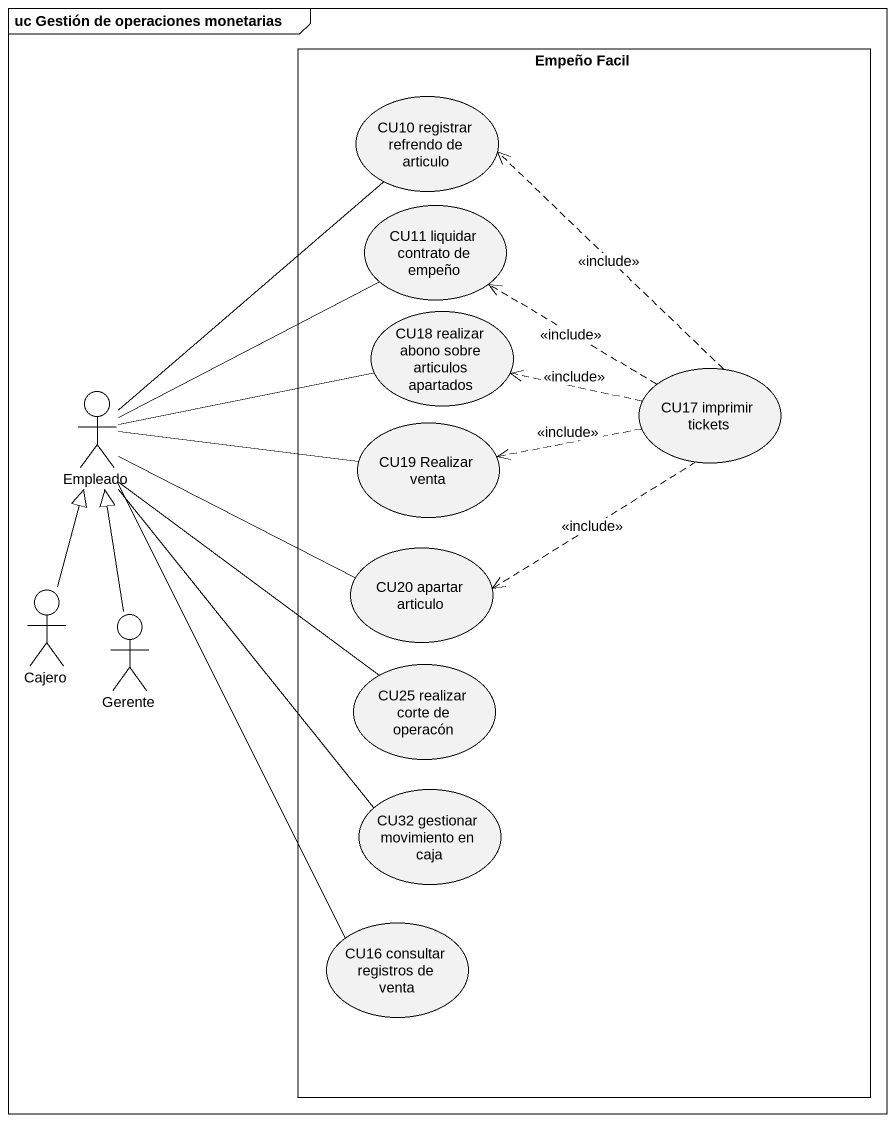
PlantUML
@startuml
mainframe uc Gestión de operaciones monetarias
rectangle "Empeño Facil" as Empeño_Facil {
  usecase "CU10 registrar refrendo de articulo" as CU10_registrar_refrendo_de
  usecase "CU11 liquidar contrato de empeño" as CU11_liquidar_contrato_de
  usecase "CU18 realizar abono sobre articulos apartados" as CU18_realizar_abono_sobre
  usecase "CU17 imprimir tickets" as CU17_imprimir_tickets
  usecase "CU19 Realizar venta" as CU19_Realizar_venta
  usecase "CU20 apartar articulo" as CU20_apartar_articulo
  usecase "CU25 realizar corte de operacón" as CU25_realizar_corte_de
  usecase "CU32 gestionar movimiento en caja" as CU32_gestionar_movimiento
  usecase "CU16 consultar registros de venta" as CU16_consultar_registros_de
}
actor Empleado
actor Cajero
actor Gerente
Empleado -up- CU10_registrar_refrendo_de
Empleado -right- CU11_liquidar_contrato_de
Empleado -right- CU18_realizar_abono_sobre
Empleado -right- CU19_Realizar_venta
Empleado -right- CU20_apartar_articulo
Empleado -- CU25_realizar_corte_de
CU17_imprimir_tickets .up.> CU10_registrar_refrendo_de : <<include>>
CU17_imprimir_tickets .left.> CU11_liquidar_contrato_de : <<include>>
CU17_imprimir_tickets .left.> CU18_realizar_abono_sobre : <<include>>
CU17_imprimir_tickets .left.> CU19_Realizar_venta : <<include>>
CU17_imprimir_tickets ..> CU20_apartar_articulo : <<include>>
Cajero -up-|> Empleado
Gerente -up-|> Empleado
CU32_gestionar_movimiento -up- Empleado
CU16_consultar_registros_de -up- Empleado
@enduml
